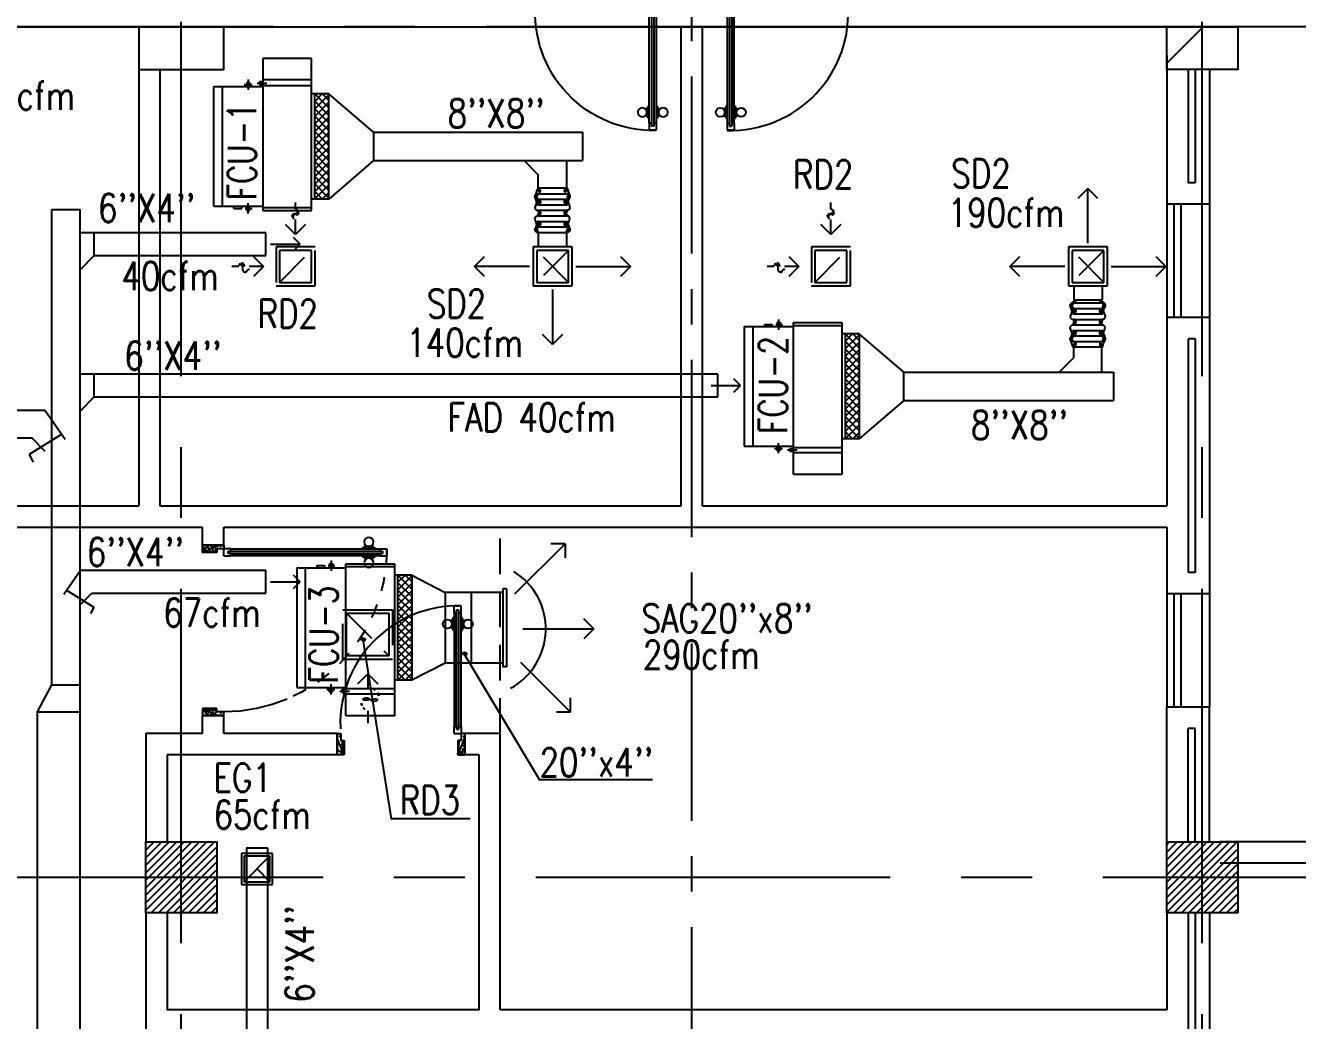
# Model space of a CAD drawing. Extents: x 417866231.7 to 417866328.5, y 43498046.7 to 43498124.2.
# Drawn here: x 417866288.98 to 417866297.95, y 43498074.18 to 43498081.2 of the extents above; entities that cross this region are included whole.
import ezdxf

# ---------------------------------------------------------------- set-up
doc = ezdxf.new("R2010")
doc.units = 0
doc.header["$MEASUREMENT"] = 0
for name, pattern in [('CENTER', [2, 1.25, -0.25, 0.25, -0.25]), ('CENTERX2', [4, 2.5, -0.5, 0.5, -0.5]), ('HIDDEN', [0.375, 0.25, -0.125])]:
    doc.linetypes.add(name, pattern=pattern)
doc.layers.get('0').update_dxf_attribs({"linetype": 'CONTINUOUS'})
for name, color, linetype in [('AXES', 11, 'CENTERX2'), ('AXES1', 11, 'CENTER'), ('COL', 7, 'CONTINUOUS'), ('DOOR', 9, 'CONTINUOUS'), ('DUCT', 6, 'CONTINUOUS'), ('EJ', 9, 'CONTINUOUS'), ('EXDUCT', 10, 'CONTINUOUS'), ('FCU', 6, 'CONTINUOUS'), ('HAT', 11, 'CONTINUOUS'), ('INSUL', 9, 'CONTINUOUS'), ('M-AC-FLEX', 7, 'CONTINUOUS'), ('M-EGU.', 2, 'CONTINUOUS'), ('M-TEXT', 2, 'CONTINUOUS'), ('PROJ-L', 9, 'CONTINUOUS'), ('PSUPPLY', 3, 'HIDDEN'), ('ROOF', 11, 'CONTINUOUS'), ('SCD', 2, 'CONTINUOUS'), ('WALL', 9, 'CONTINUOUS'), ('WIN', 9, 'CONTINUOUS')]:
    doc.layers.add(name, color=color, linetype=linetype)
doc.styles.add('ROMANS', font='ROMANS.shx', dxfattribs={"width": 0.6})

# ---------------------------------------------------------------- blocks, each defined once
blk = doc.blocks.new('DOOR90')
at = {"layer": 'DOOR', "color": 7, "linetype": 'ByBlock'}
for p, q in [((-150, 0), (0, 0)), ((-150, 0), (-150, -25)), ((0, -50), (-113.7, 0)), ((0, -50), (-40.1, 0)), ((0, -50), (0, 0)), ((-1000, -25), (-1050, -25)), ((-1050, -75), (-1050, -25)), ((-1050, -25), (-1050, -75)), ((-1000, -75), (-1050, -75)), ((-1000, -42), (-1020, -42)), ((-1020, -42), (-1020, -58)), ((-1000, -58), (-1020, -58)), ((-1000, -25), (-1000, -42)), ((-1000, -58), (-1000, -75)), ((-877.6, -17.8), (-967.6, -17.8)), ((-967.6, -25), (-967.6, -17.8)), ((-967.6, -75), (-967.6, -82.2)), ((-877.6, -82.2), (-967.6, -82.2)), ((-955, -8.8), (-890.2, -8.8)), ((-955, -17.8), (-955, -8.8)), ((-955, -17.8), (-890.2, -17.8)), ((-955, -82.2), (-890.2, -82.2)), ((-955, -82.2), (-955, -91.2)), ((-890.2, -17.8), (-890.2, -8.8)), ((-890.2, -82.2), (-890.2, -91.2)), ((-877.6, -25), (-877.6, -17.8)), ((-877.6, -75), (-877.6, -82.2)), ((-200, -25), (-150, -25)), ((-200, -42), (-200, -25)), ((-180, -42), (-200, -42)), ((-200, -58), (-180, -58)), ((-200, -75), (-200, -58)), ((-150, -75), (-200, -75)), ((-180, -58), (-180, -42)), ((-150, -25), (-100, -25)), ((-150, -75), (-150, -25)), ((-100, -25), (-100, -50)), ((0, -50), (-100, -36.6)), ((-100, -50), (0, -50)), ((-955, -91.2), (-890.2, -91.2)), ((-150, -875), (-100, -875)), ((-150, -900), (-150, -875)), ((0, -850), (-113.7, -900)), ((-100, -875), (-100, -850)), ((0, -850), (-100, -863.4)), ((-100, -850), (0, -850)), ((0, -850), (-40.1, -900)), ((0, -850), (0, -900)), ((-150, -900), (0, -900)), ((0, -900), (-150, -900))]:
    blk.add_line(p, q, dxfattribs=at)
at = {"layer": 'DOOR', "linetype": 'ByBlock'}
for p, q in [((-200, -25), (-1000, -25)), ((-200, -42), (-1000, -42)), ((-200, -58), (-1000, -58)), ((-1000, -75), (-200, -75))]:
    blk.add_line(p, q, dxfattribs=at)
at = {"layer": 'DOOR', "color": 7, "linetype": 'ByBlock'}
for centre in [(-922.6, 23.5), (-922.6, -123.5)]:
    blk.add_circle(centre, 32.4, dxfattribs=at)
for centre, radius, start, end in [((0, -50), 154.4, 161.10529, 166.28577), ((0, -50), 94.4, 148.01819, 180), ((0, -50), 134.4, 158.15985, 169.28002), ((0, -50), 114.4, 154.08384, 167.37743), ((0, -50), 74.4, 137.77643, 180), ((0, -50), 54.4, 113.20738, 180), ((0, -50), 34.4, 90, 180), ((0, -50), 14.4, 90, 180), ((0, -850), 154.4, 193.71423, 198.89471), ((0, -850), 134.4, 190.71998, 201.84015), ((0, -850), 94.4, 180, 211.98181), ((0, -850), 74.4, 180, 222.22357), ((0, -850), 54.4, 180, 246.79262), ((0, -850), 34.4, 180, 270), ((0, -850), 14.4, 180, 270)]:
    blk.add_arc(centre, radius, start, end, dxfattribs=at)
at = {"layer": 'DOOR', "linetype": 'HIDDEN', "ltscale": 0.5}
blk.add_arc((-222.2, -50), 828.2, 178.27012, 275.00304, dxfattribs=at)
blk = doc.blocks.new('*X104')
at = {"color": 0}
for p, q in [((253128.2, 139849.7), (253628.2, 140349.7)), ((253128.6, 139903.1), (253575.2, 140349.7)), ((253128.6, 139956.1), (253522.2, 140349.7)), ((253128.6, 140009.1), (253469.1, 140349.7)), ((253128.6, 140062.2), (253416.1, 140349.7)), ((253128.6, 140115.2), (253363.1, 140349.7)), ((253128.6, 140168.2), (253310, 140349.7)), ((253128.6, 140221.3), (253257, 140349.7)), ((253128.6, 140274.3), (253204, 140349.7)), ((253128.6, 140327.3), (253150.9, 140349.7)), ((253181.3, 139849.7), (253628.6, 140297)), ((253234.3, 139849.7), (253628.6, 140244)), ((253287.3, 139849.7), (253628.6, 140191)), ((253340.4, 139849.7), (253628.6, 140137.9)), ((253393.4, 139849.7), (253628.6, 140084.9)), ((253446.4, 139849.7), (253628.6, 140031.9)), ((253499.5, 139849.7), (253628.6, 139978.8)), ((253552.5, 139849.7), (253628.6, 139925.8)), ((253605.5, 139849.7), (253628.6, 139872.8))]:
    blk.add_line(p, q, dxfattribs=at)
blk = doc.blocks.new('COL50')
at = {"layer": 'COL'}
blk.add_lwpolyline([(-250, 250), (-250, -250), (250, -250), (250, 250)], close=True, dxfattribs=at)
blk = doc.blocks.new('C5')
at = {"layer": 'HAT', "linetype": 'ByBlock'}
h = blk.add_hatch(dxfattribs=at)
h.set_pattern_fill('ANSI31', color=256, scale=300, style=0)
h.set_pattern_definition([(45, (-223356.182, -51411.005), (-26.516504, 26.516504), [])])
h.paths.add_polyline_path([(300, 300), (0, 300), (0, 0), (300, 0)])
h.paths.add_polyline_path([(600, 300), (300, 300), (300, 0), (600, 0)])
at = {"layer": 'COL'}
blk.add_lwpolyline([(600, 300), (0, 300), (0, 0), (600, 0)], close=True, dxfattribs=at)
blk = doc.blocks.new('*X103')
at = {"color": 0}
for p, q in [((245928.6, 139862.5), (246415.8, 140349.7)), ((245928.6, 139915.6), (246362.7, 140349.7)), ((245928.6, 139968.6), (246309.7, 140349.7)), ((245928.6, 140021.6), (246256.7, 140349.7)), ((245928.6, 140074.7), (246203.6, 140349.7)), ((245928.6, 140127.7), (246150.6, 140349.7)), ((245928.6, 140180.7), (246097.6, 140349.7)), ((245928.6, 140233.8), (246044.5, 140349.7)), ((245928.6, 140286.8), (245991.5, 140349.7)), ((245928.6, 140339.8), (245938.5, 140349.7)), ((245968.8, 139849.7), (246428.6, 140309.5)), ((246021.8, 139849.7), (246428.6, 140256.5)), ((246074.9, 139849.7), (246428.6, 140203.4)), ((246127.9, 139849.7), (246428.6, 140150.4)), ((246180.9, 139849.7), (246428.6, 140097.4)), ((246233.9, 139849.7), (246428.6, 140044.3)), ((246287, 139849.7), (246428.6, 139991.3)), ((246340, 139849.7), (246428.6, 139938.3)), ((246393, 139849.7), (246428.6, 139885.2))]:
    blk.add_line(p, q, dxfattribs=at)
blk = doc.blocks.new('DOOR100')
at = {"layer": 'DOOR', "color": 7, "linetype": 'ByBlock'}
for p, q in [((-75, 1250), (-75, 1300)), ((-75, 1300), (-25, 1300)), ((-25, 1300), (-75, 1300)), ((-58, 1250), (-58, 1270)), ((-42, 1270), (-58, 1270)), ((-42, 1250), (-42, 1270)), ((-25, 1250), (-25, 1300)), ((-91.2, 1205), (-91.2, 1140.2)), ((-82.2, 1205), (-91.2, 1205)), ((-82.2, 1127.6), (-82.2, 1217.6)), ((-75, 1217.6), (-82.2, 1217.6)), ((-82.2, 1205), (-82.2, 1140.2)), ((-58, 1250), (-75, 1250)), ((-25, 1250), (-42, 1250)), ((-25, 1217.6), (-17.8, 1217.6)), ((-17.8, 1127.6), (-17.8, 1217.6)), ((-17.8, 1205), (-17.8, 1140.2)), ((-17.8, 1205), (-8.8, 1205)), ((-8.8, 1205), (-8.8, 1140.2)), ((-82.2, 1140.2), (-91.2, 1140.2)), ((-75, 1127.6), (-82.2, 1127.6)), ((-25, 1127.6), (-17.8, 1127.6)), ((-17.8, 1140.2), (-8.8, 1140.2)), ((-75, 200), (-58, 200)), ((-75, 150), (-75, 200)), ((-58, 200), (-58, 180)), ((-58, 180), (-42, 180)), ((-42, 200), (-25, 200)), ((-42, 180), (-42, 200)), ((-25, 200), (-25, 150)), ((-1200, 0), (-1200, 150)), ((-1200, 150), (-1175, 150)), ((-1200, 150), (-1200, 0)), ((-1150, 0), (-1200, 113.7)), ((-1175, 150), (-1175, 100)), ((-1175, 100), (-1150, 100)), ((-1150, 0), (-1163.4, 100)), ((-1150, 100), (-1150, 0)), ((-75, 150), (-25, 150)), ((-50, 0), (0, 113.7)), ((-50, 100), (-50, 0)), ((-50, 0), (-36.6, 100)), ((-25, 100), (-50, 100)), ((0, 150), (-25, 150)), ((-25, 150), (-25, 100)), ((0, 0), (0, 150)), ((0, 150), (0, 0)), ((-1150, 0), (-1200, 40.1)), ((-1150, 0), (-1200, 0)), ((-50, 0), (0, 40.1)), ((-50, 0), (0, 0))]:
    blk.add_line(p, q, dxfattribs=at)
at = {"layer": 'DOOR', "linetype": 'ByBlock'}
for p, q in [((-75, 1250), (-75, 200)), ((-58, 200), (-58, 1250)), ((-42, 200), (-42, 1250)), ((-25, 200), (-25, 1250))]:
    blk.add_line(p, q, dxfattribs=at)
at = {"layer": 'DOOR', "color": 7, "linetype": 'ByBlock'}
for centre in [(-123.5, 1172.6), (23.5, 1172.6)]:
    blk.add_circle(centre, 32.4, dxfattribs=at)
at = {"layer": 'DOOR', "linetype": 'HIDDEN', "ltscale": 0.5}
blk.add_arc((-25, 150), 1150, 90, 180, dxfattribs=at)
at = {"layer": 'DOOR', "color": 7, "linetype": 'ByBlock'}
for centre, radius, start, end in [((-1150, 0), 154.4, 103.71423, 108.89471), ((-1150, 0), 134.4, 100.71998, 111.84015), ((-1150, 0), 94.4, 90, 121.98181), ((-50, 0), 94.4, 58.01819, 90), ((-50, 0), 134.4, 68.15985, 79.28002), ((-50, 0), 114.4, 64.08384, 77.37743), ((-50, 0), 154.4, 71.10529, 76.28577), ((-1150, 0), 74.4, 90, 132.22357), ((-1150, 0), 54.4, 90, 156.79262), ((-1150, 0), 34.4, 90, 180), ((-1150, 0), 14.4, 90, 180), ((-50, 0), 74.4, 47.77643, 90), ((-50, 0), 54.4, 23.20738, 90), ((-50, 0), 34.4, 0, 90), ((-50, 0), 14.4, 0, 90)]:
    blk.add_arc(centre, radius, start, end, dxfattribs=at)
blk = doc.blocks.new('*X29')
at = {"color": 0}
for p, q in [((16890.5, -2466.6), (16943.5, -2413.6)), ((16890.5, -2519.6), (16990.5, -2419.6)), ((16990.5, -2512.5), (16891.6, -2413.6)), ((16990.5, -2459.4), (16944.6, -2413.6)), ((16990.5, -2565.5), (16890.5, -2465.5)), ((16890.5, -2572.6), (16990.5, -2472.6)), ((16990.5, -2618.5), (16890.5, -2518.5)), ((16890.5, -2625.7), (16990.5, -2525.7)), ((16990.5, -2671.6), (16890.5, -2571.6)), ((16890.5, -2678.7), (16990.5, -2578.7)), ((16990.5, -2724.6), (16890.5, -2624.6)), ((16890.5, -2731.7), (16990.5, -2631.7)), ((16990.5, -2777.6), (16890.5, -2677.6)), ((16890.5, -2784.8), (16990.5, -2684.8)), ((16990.5, -2830.7), (16890.5, -2730.7)), ((16890.5, -2837.8), (16990.5, -2737.8)), ((16990.5, -2883.7), (16890.5, -2783.7)), ((16890.5, -2890.8), (16990.5, -2790.8)), ((16990.5, -2936.7), (16890.5, -2836.7)), ((16890.5, -2943.9), (16990.5, -2843.9)), ((16990.5, -2989.8), (16890.5, -2889.8)), ((16890.5, -2996.9), (16990.5, -2896.9)), ((16990.5, -3042.8), (16890.5, -2942.8)), ((16890.5, -3049.9), (16990.5, -2949.9)), ((16990.5, -3095.8), (16890.5, -2995.8)), ((16890.5, -3103), (16990.5, -3003)), ((16990.5, -3148.9), (16890.5, -3048.9)), ((16943.5, -3154.9), (16890.5, -3101.9)), ((16891.5, -3154.9), (16990.5, -3056)), ((16944.6, -3154.9), (16990.5, -3109))]:
    blk.add_line(p, q, dxfattribs=at)
blk = doc.blocks.new('WHE06')
at = {"color": 3}
for p, q in [((689, 621.5), (346.1, 621.5)), ((346.1, 621.5), (346.1, 469.1)), ((689, 469.1), (689, 621.5)), ((232.1, 452.2), (232.1, 422.2)), ((232.1, 452.2), (252.1, 452.2)), ((242.1, 472.2), (242.1, 399.5)), ((252.1, 452.2), (252.1, 422.2)), ((321.1, 457.6), (321.1, 437.6)), ((321.1, 457.6), (346.1, 457.6)), ((60.3, -422.2), (60.3, 422.2)), ((212.3, 437.2), (269.1, 437.2)), ((305, 447.6), (373.3, 447.6)), ((321.1, 437.6), (346.1, 437.6)), ((346.1, 430.4), (689, 430.4)), ((811.2, 370.7), (689, 370.7)), ((711.2, -370.7), (711.2, 370.7)), ((811.2, -370.7), (811.2, 370.7)), ((141.6, -437.2), (141.6, -422.2)), ((141.6, -437.2), (196.6, -437.2)), ((196.6, -437.2), (196.6, -422.2)), ((221.4, -437.2), (269.1, -437.2)), ((232.1, -452.2), (232.1, -422.2)), ((242.1, -472.2), (242.1, -399.5)), ((252.1, -452.2), (252.1, -422.2)), ((346.1, -430.4), (689, -430.4)), ((811.2, -370.7), (689, -370.7)), ((232.1, -452.2), (252.1, -452.2))]:
    blk.add_line(p, q, dxfattribs=at)
at = {"color": 6}
for p, q in [((346.1, 469.1), (346.1, -450.8)), ((689, 469.1), (346.1, 469.1)), ((689, -450.8), (689, 469.1)), ((0, -422.2), (0, 422.2)), ((0, 422.2), (346.1, 422.2)), ((0, -422.2), (346.1, -422.2)), ((346.1, -450.8), (689, -450.8))]:
    blk.add_line(p, q, dxfattribs=at)
at = {"color": 11}
blk.add_blockref('*X29', (-16179.3, 2784.3), dxfattribs=at)
blk = doc.blocks.new('*X41')
at = {"color": 0}
for p, q in [((16890.5, -2466.6), (16943.5, -2413.6)), ((16890.5, -2519.6), (16990.5, -2419.6)), ((16990.5, -2512.5), (16891.6, -2413.6)), ((16990.5, -2459.4), (16944.6, -2413.6)), ((16990.5, -2565.5), (16890.5, -2465.5)), ((16890.5, -2572.6), (16990.5, -2472.6)), ((16990.5, -2618.5), (16890.5, -2518.5)), ((16890.5, -2625.7), (16990.5, -2525.7)), ((16990.5, -2671.6), (16890.5, -2571.6)), ((16890.5, -2678.7), (16990.5, -2578.7)), ((16990.5, -2724.6), (16890.5, -2624.6)), ((16890.5, -2731.7), (16990.5, -2631.7)), ((16990.5, -2777.6), (16890.5, -2677.6)), ((16890.5, -2784.8), (16990.5, -2684.8)), ((16990.5, -2830.7), (16890.5, -2730.7)), ((16890.5, -2837.8), (16990.5, -2737.8)), ((16990.5, -2883.7), (16890.5, -2783.7)), ((16890.5, -2890.8), (16990.5, -2790.8)), ((16990.5, -2936.7), (16890.5, -2836.7)), ((16890.5, -2943.9), (16990.5, -2843.9)), ((16990.5, -2989.8), (16890.5, -2889.8)), ((16890.5, -2996.9), (16990.5, -2896.9)), ((16990.5, -3042.8), (16890.5, -2942.8)), ((16890.5, -3049.9), (16990.5, -2949.9)), ((16990.5, -3095.8), (16890.5, -2995.8)), ((16890.5, -3103), (16990.5, -3003)), ((16990.5, -3148.9), (16890.5, -3048.9)), ((16943.5, -3154.9), (16890.5, -3101.9)), ((16891.5, -3154.9), (16990.5, -3056)), ((16944.6, -3154.9), (16990.5, -3109))]:
    blk.add_line(p, q, dxfattribs=at)

msp = doc.modelspace()

# ---------------------------------------------------------------- hatches: boundary and pattern name
at = {"layer": 'HAT'}
h = msp.add_hatch(dxfattribs=at)
h.set_pattern_fill('ANSI31', color=256, scale=0.3, style=0)
h.set_pattern_definition([(45, (417865964.342423, 43498029.79778), (-0.0265165043, 0.0265165043), [])])
h.paths.add_polyline_path([(417866297.2786, 43498081.1888), (417866297.0286, 43498081.1888), (417866297.0286, 43498080.8888), (417866297.2786, 43498080.8888)])
h.paths.add_polyline_path([(417866297.5286, 43498081.1888), (417866297.2786, 43498081.1888), (417866297.2786, 43498080.8888), (417866297.5286, 43498080.8888)])
h = msp.add_hatch(dxfattribs=at)
h.set_pattern_fill('ANSI31', color=256, scale=300, style=0)
h.set_pattern_definition([(45, (0, 0), (-26.5165042945, 26.5165042945), [])])
h.paths.add_polyline_path([(417866294.3869, 43498077.5032), (417866294.6369, 43498077.5032), (417866294.6369, 43498077.7532, 0.414214)])
h.paths.add_polyline_path([(417866294.6369, 43498077.7532), (417866294.6369, 43498077.5032), (417866294.8869, 43498077.5032, 0.414214)])
h.paths.add_polyline_path([(417866294.8869, 43498077.5032), (417866294.6369, 43498077.5032), (417866294.6369, 43498077.2532, 0.414214)])
h.paths.add_polyline_path([(417866294.6369, 43498077.5032), (417866294.3869, 43498077.5032, 0.414214), (417866294.6369, 43498077.2532)])

# ---------------------------------------------------------------- linework, layer by layer
at = {"layer": 'AXES'}
for p, q in [((417866290.0786, 43498046.7245), (417866290.0786, 43498123.5372)), ((417866297.2786, 43498046.7245), (417866297.2786, 43498123.5372)), ((417866306.7286, 43498081.1888), (417866239.0386, 43498081.1888)), ((417866307.0786, 43498075.1888), (417866239.0386, 43498075.1888))]:
    msp.add_line(p, q, dxfattribs=at)
at = {"layer": 'AXES1'}
msp.add_line((417866293.6786, 43498053.5888), (417866293.6786, 43498112.4088), dxfattribs=at)
at = {"layer": 'COL'}
msp.add_lwpolyline([(417866297.0286, 43498081.1888), (417866297.5286, 43498081.1888), (417866297.5286, 43498080.8888), (417866297.0286, 43498080.8888)], close=True, dxfattribs=at)
at = {"layer": 'DUCT', "linetype": 'ByBlock'}
for p, q in [((417866291.4348, 43498080.445), (417866291.1203, 43498080.7156)), ((417866291.4348, 43498080.445), (417866291.4348, 43498080.245)), ((417866291.4348, 43498080.445), (417866292.9072, 43498080.445)), ((417866292.9072, 43498080.445), (417866292.9072, 43498080.245)), ((417866291.4348, 43498080.245), (417866291.1203, 43498079.9743)), ((417866291.4348, 43498080.245), (417866292.9072, 43498080.245)), ((417866289.1655, 43498079.8997), (417866289.3655, 43498079.8997)), ((417866289.1655, 43498076.5478), (417866289.1655, 43498079.8997)), ((417866289.3655, 43498073.0341), (417866289.3655, 43498079.8997)), ((417866289.4655, 43498079.5751), (417866289.4655, 43498079.7351)), ((417866295.1748, 43498078.7526), (417866294.8603, 43498079.0233)), ((417866289.4655, 43498078.5782), (417866289.4655, 43498078.7382)), ((417866295.1748, 43498078.7526), (417866296.6528, 43498078.7526)), ((417866295.1748, 43498078.5526), (417866295.1748, 43498078.7526)), ((417866296.6528, 43498078.7526), (417866296.6528, 43498078.5526)), ((417866295.1748, 43498078.5526), (417866294.8603, 43498078.2819)), ((417866295.1748, 43498078.5526), (417866296.6528, 43498078.5526)), ((417866289.0655, 43498076.3558), (417866289.1655, 43498076.5478)), ((417866289.1655, 43498076.5478), (417866289.3655, 43498076.5478)), ((417866289.0655, 43498073.0341), (417866289.0655, 43498076.3558)), ((417866289.0655, 43498076.3558), (417866289.3655, 43498076.3558))]:
    msp.add_line(p, q, dxfattribs=at)
at = {"layer": 'DUCT'}
for p, q in [((417866292.496, 43498080.245), (417866292.596, 43498080.145)), ((417866292.796, 43498080.245), (417866292.796, 43498080.0507)), ((417866292.596, 43498080.0507), (417866292.596, 43498080.145)), ((417866292.796, 43498080.0507), (417866292.596, 43498080.0507)), ((417866290.6745, 43498079.7351), (417866289.3675, 43498079.7351)), ((417866290.6745, 43498079.5751), (417866290.6745, 43498079.7351)), ((417866289.3655, 43498079.4751), (417866289.4655, 43498079.5751)), ((417866289.4655, 43498079.5751), (417866290.6745, 43498079.5751)), ((417866296.571, 43498078.93), (417866296.371, 43498078.93)), ((417866296.371, 43498078.93), (417866296.371, 43498078.855)), ((417866296.571, 43498078.755), (417866296.571, 43498078.93)), ((417866296.271, 43498078.755), (417866296.371, 43498078.855)), ((417866293.8633, 43498078.7382), (417866289.3675, 43498078.7382)), ((417866293.8633, 43498078.5782), (417866293.8633, 43498078.7382)), ((417866289.3655, 43498078.4782), (417866289.4655, 43498078.5782)), ((417866289.4655, 43498078.5782), (417866293.8633, 43498078.5782)), ((417866289.1201, 43498078.4819), (417866284.2732, 43498078.4819)), ((417866289.1201, 43498078.4819), (417866289.2612, 43498078.2804)), ((417866284.2732, 43498078.2899), (417866289.0241, 43498078.2899)), ((417866289.2365, 43498078.3157), (417866289.0067, 43498078.1715)), ((417866289.1201, 43498078.1939), (417866289.0241, 43498078.2899)), ((417866289.0067, 43498078.1715), (417866289.0343, 43498078.1173)), ((417866289.0067, 43498078.1715), (417866289.0067, 43498078.1715)), ((417866289.3675, 43498077.3531), (417866289.25, 43498077.1852)), ((417866290.6745, 43498077.3531), (417866289.3675, 43498077.3531)), ((417866290.6745, 43498077.1931), (417866290.6745, 43498077.3531)), ((417866289.2706, 43498077.2146), (417866289.462, 43498077.0945)), ((417866289.3675, 43498077.1131), (417866289.4475, 43498077.1931)), ((417866289.4475, 43498077.1931), (417866290.6745, 43498077.1931)), ((417866289.462, 43498077.0945), (417866289.439, 43498077.0493)), ((417866289.462, 43498077.0945), (417866289.462, 43498077.0945))]:
    msp.add_line(p, q, dxfattribs=at)
at = {"layer": 'DUCT', "linetype": 'Continuous'}
for p, q in [((417866291.7042, 43498077.3218), (417866291.9399, 43498077.1991)), ((417866292.1224, 43498077.1991), (417866291.9399, 43498077.1991)), ((417866291.9399, 43498077.1991), (417866291.9399, 43498076.6991)), ((417866292.1224, 43498077.1991), (417866292.1224, 43498076.6991)), ((417866292.3474, 43498077.1991), (417866292.1224, 43498077.1991)), ((417866291.9399, 43498076.6991), (417866291.7042, 43498076.5804)), ((417866292.1224, 43498076.6991), (417866291.9399, 43498076.6991)), ((417866292.3474, 43498076.6991), (417866292.1224, 43498076.6991))]:
    msp.add_line(p, q, dxfattribs=at)
at = {"layer": 'EJ'}
msp.add_line((417866297.0286, 43498081.1888), (417866293.7536, 43498081.1888), dxfattribs=at)
at = {"layer": 'EXDUCT', "linetype": 'ByBlock'}
for p, q in [((417866290.538, 43498075.3967), (417866290.538, 43498072.4774)), ((417866290.538, 43498075.3967), (417866290.688, 43498075.3967)), ((417866290.688, 43498075.3967), (417866290.688, 43498072.4774))]:
    msp.add_line(p, q, dxfattribs=at)
at = {"layer": 'FCU', "color": 6}
for p, q in [((417866290.893, 43498077.3733), (417866290.893, 43498076.5288)), ((417866290.893, 43498077.3733), (417866291.239, 43498077.3733)), ((417866291.239, 43498076.482), (417866291.239, 43498077.4019)), ((417866291.239, 43498077.4019), (417866291.5819, 43498077.4019)), ((417866291.5819, 43498077.4019), (417866291.5819, 43498076.482)), ((417866290.893, 43498076.5288), (417866291.239, 43498076.5288)), ((417866291.5819, 43498076.482), (417866291.239, 43498076.482))]:
    msp.add_line(p, q, dxfattribs=at)
at = {"layer": 'FCU', "color": 3}
for p, q in [((417866290.9533, 43498077.3733), (417866290.9533, 43498076.5288)), ((417866291.0346, 43498077.3883), (417866291.0346, 43498077.3733)), ((417866291.0346, 43498077.3883), (417866291.0895, 43498077.3883)), ((417866291.0895, 43498077.3883), (417866291.0895, 43498077.3733)), ((417866291.1144, 43498077.3883), (417866291.162, 43498077.3883)), ((417866291.1251, 43498077.4033), (417866291.1451, 43498077.4033)), ((417866291.1251, 43498077.4033), (417866291.1251, 43498077.3733)), ((417866291.1351, 43498077.4233), (417866291.1351, 43498077.3506)), ((417866291.1451, 43498077.4033), (417866291.1451, 43498077.3733)), ((417866291.239, 43498077.3815), (417866291.5819, 43498077.3815)), ((417866291.7042, 43498077.3218), (417866291.5819, 43498077.3218)), ((417866291.6042, 43498077.3218), (417866291.6042, 43498076.5804)), ((417866291.7042, 43498077.3218), (417866291.7042, 43498076.5804)), ((417866291.7042, 43498076.5804), (417866291.5819, 43498076.5804)), ((417866291.1053, 43498076.5138), (417866291.162, 43498076.5138)), ((417866291.1251, 43498076.4988), (417866291.1251, 43498076.5288)), ((417866291.1251, 43498076.4988), (417866291.1451, 43498076.4988)), ((417866291.1351, 43498076.4789), (417866291.1351, 43498076.5516)), ((417866291.1451, 43498076.4988), (417866291.1451, 43498076.5288)), ((417866291.198, 43498076.5034), (417866291.2663, 43498076.5034)), ((417866291.214, 43498076.4934), (417866291.214, 43498076.5134)), ((417866291.214, 43498076.5134), (417866291.239, 43498076.5134)), ((417866291.214, 43498076.4934), (417866291.239, 43498076.4934)), ((417866291.239, 43498076.5207), (417866291.5819, 43498076.5207)), ((417866291.239, 43498076.3296), (417866291.239, 43498076.482)), ((417866291.5819, 43498076.482), (417866291.5819, 43498076.3296)), ((417866291.5819, 43498076.3296), (417866291.239, 43498076.3296))]:
    msp.add_line(p, q, dxfattribs=at)
at = {"layer": 'INSUL'}
for p, q in [((417866297.1786, 43498080.8888), (417866297.1786, 43498080.0888)), ((417866297.2286, 43498080.8888), (417866297.2286, 43498080.0888)), ((417866297.2286, 43498080.0888), (417866297.1786, 43498080.0888)), ((417866297.2286, 43498078.9888), (417866297.1786, 43498078.9888)), ((417866297.1786, 43498078.9888), (417866297.1786, 43498077.3388)), ((417866297.2286, 43498078.9888), (417866297.2286, 43498077.3388)), ((417866297.2286, 43498077.3388), (417866297.1786, 43498077.3388)), ((417866297.2286, 43498076.2388), (417866297.1786, 43498076.2388)), ((417866297.1786, 43498075.4388), (417866297.1786, 43498076.2388)), ((417866297.2286, 43498075.4388), (417866297.2286, 43498076.2388)), ((417866297.1786, 43498074.9388), (417866297.1786, 43498072.1388)), ((417866297.2286, 43498074.9388), (417866297.2286, 43498072.1388))]:
    msp.add_line(p, q, dxfattribs=at)
at = {"layer": 'M-AC-FLEX', "color": 11}
for p, q in [((417866292.5922, 43498080.0117), (417866292.7997, 43498080.0117)), ((417866292.5922, 43498079.9727), (417866292.7997, 43498079.9727)), ((417866292.5922, 43498079.9337), (417866292.7997, 43498079.9337)), ((417866292.5922, 43498079.8947), (417866292.7997, 43498079.8947)), ((417866292.5922, 43498079.8947), (417866292.7997, 43498079.8947)), ((417866292.5922, 43498079.8557), (417866292.7997, 43498079.8557)), ((417866292.5922, 43498079.8557), (417866292.7997, 43498079.8557)), ((417866292.5922, 43498079.8167), (417866292.7997, 43498079.8167)), ((417866292.5922, 43498079.7777), (417866292.7997, 43498079.7777)), ((417866292.5922, 43498079.7387), (417866292.7997, 43498079.7387)), ((417866296.3672, 43498079.242), (417866296.5747, 43498079.242)), ((417866296.3672, 43498079.2419), (417866296.5747, 43498079.2419)), ((417866296.3672, 43498079.203), (417866296.5747, 43498079.203)), ((417866296.3672, 43498079.164), (417866296.5747, 43498079.164)), ((417866296.3672, 43498079.125), (417866296.5747, 43498079.125)), ((417866296.3672, 43498079.125), (417866296.5747, 43498079.125)), ((417866296.3672, 43498079.086), (417866296.5747, 43498079.086)), ((417866296.3672, 43498079.086), (417866296.5747, 43498079.086)), ((417866296.3672, 43498079.047), (417866296.5747, 43498079.047)), ((417866296.3672, 43498079.008), (417866296.5747, 43498079.008)), ((417866296.3672, 43498078.969), (417866296.5747, 43498078.969))]:
    msp.add_line(p, q, dxfattribs=at)
at = {"layer": 'M-AC-FLEX'}
for points in [[(417866292.5922, 43498080.0507, -1), (417866292.5922, 43498080.0117, 1), (417866292.5922, 43498079.9727)], [(417866292.5922, 43498079.9337, 1), (417866292.5922, 43498079.9727, -1), (417866292.5922, 43498080.0117)], [(417866292.5922, 43498080.0117, 1), (417866292.5922, 43498079.9727)], [(417866292.5922, 43498079.9727, -1), (417866292.5922, 43498080.0117)], [(417866292.5922, 43498079.9727, -1), (417866292.5922, 43498079.9337, 1), (417866292.5922, 43498079.8947, -1), (417866292.5922, 43498079.8557, 0.008922), (417866292.5915, 43498079.8557, 0.008922)], [(417866292.7997, 43498080.0507, 1), (417866292.7997, 43498080.0117, -1), (417866292.7997, 43498079.9727)], [(417866292.7997, 43498079.9337, -1), (417866292.7997, 43498079.9727, 1), (417866292.7997, 43498080.0117)], [(417866292.7997, 43498079.9727, 1), (417866292.7997, 43498079.9337, -1), (417866292.7997, 43498079.8947, 1), (417866292.7997, 43498079.8557, -0.008922), (417866292.8004, 43498079.8557, -0.008922)], [(417866292.7998, 43498080.0117, -1.000001), (417866292.7997, 43498079.9727)], [(417866292.7998, 43498079.9727, 1.000001), (417866292.7997, 43498080.0117)], [(417866292.5922, 43498079.7777, 1), (417866292.5922, 43498079.8167, -1), (417866292.5922, 43498079.8557, 1), (417866292.5922, 43498079.8947, -0.008922), (417866292.5915, 43498079.8947, -0.008922)], [(417866292.7997, 43498079.7777, -1), (417866292.7997, 43498079.8167, 1), (417866292.7997, 43498079.8557, -1), (417866292.7997, 43498079.8947, 0.008922), (417866292.8004, 43498079.8947, 0.008922)], [(417866292.5922, 43498079.8167, -1), (417866292.5922, 43498079.7777, 1), (417866292.5922, 43498079.7387)], [(417866292.7997, 43498079.8167, 1), (417866292.7997, 43498079.7777, -1), (417866292.7997, 43498079.7387)], [(417866292.5922, 43498079.7387, -1), (417866292.5922, 43498079.7777)], [(417866292.6015, 43498079.7363, 0.125191), (417866292.5922, 43498079.7387, -1), (417866292.5922, 43498079.7777)], [(417866292.5922, 43498079.7777, 1), (417866292.5922, 43498079.7387)], [(417866292.7904, 43498079.7363, -0.125191), (417866292.7997, 43498079.7387, 1), (417866292.7997, 43498079.7777)], [(417866292.7998, 43498079.7387, 1.000001), (417866292.7997, 43498079.7777)], [(417866292.7998, 43498079.7777, -1.000001), (417866292.7997, 43498079.7387)], [(417866296.3867, 43498079.2613, -0.411922), (417866296.3672, 43498079.2419, 1), (417866296.3672, 43498079.2029)], [(417866296.3672, 43498079.2419, 0.411922), (417866296.3867, 43498079.2613, 0.411922)], [(417866296.5747, 43498079.2419, -0.411922), (417866296.5552, 43498079.2613, -0.411922)], [(417866296.5552, 43498079.2613, 0.411922), (417866296.5747, 43498079.2419, -1), (417866296.5747, 43498079.2029)], [(417866296.3672, 43498079.164, 1), (417866296.3672, 43498079.203, -1), (417866296.3672, 43498079.242)], [(417866296.3672, 43498079.242, 1), (417866296.3672, 43498079.203)], [(417866296.3672, 43498079.242, 1), (417866296.3672, 43498079.203)], [(417866296.3672, 43498079.203, -1), (417866296.3672, 43498079.242)], [(417866296.3672, 43498079.2029, -1), (417866296.3672, 43498079.2419)], [(417866296.3672, 43498079.2029, -1), (417866296.3672, 43498079.2419)], [(417866296.3672, 43498079.2419, 1), (417866296.3672, 43498079.2029)], [(417866296.3672, 43498079.203, -1), (417866296.3672, 43498079.164, 1), (417866296.3672, 43498079.125, -1), (417866296.3672, 43498079.086, 0.008922), (417866296.3665, 43498079.086, 0.008922)], [(417866296.5747, 43498079.164, -1), (417866296.5747, 43498079.203, 1), (417866296.5747, 43498079.242)], [(417866296.5747, 43498079.203, 1), (417866296.5747, 43498079.164, -1), (417866296.5747, 43498079.125, 1), (417866296.5747, 43498079.086, -0.008922), (417866296.5754, 43498079.086, -0.008922)], [(417866296.5748, 43498079.242, -1.000001), (417866296.5747, 43498079.203)], [(417866296.5747, 43498079.242, -1), (417866296.5747, 43498079.203)], [(417866296.5748, 43498079.203, 1.000001), (417866296.5747, 43498079.242)], [(417866296.5748, 43498079.2029, 1.000001), (417866296.5747, 43498079.2419)], [(417866296.5747, 43498079.2029, 1), (417866296.5747, 43498079.2419)], [(417866296.5748, 43498079.2419, -1.000001), (417866296.5747, 43498079.2029)], [(417866296.3672, 43498079.008, 1), (417866296.3672, 43498079.047, -1), (417866296.3672, 43498079.086, 1), (417866296.3672, 43498079.125, -0.008922), (417866296.3665, 43498079.125, -0.008922)], [(417866296.5747, 43498079.008, -1), (417866296.5747, 43498079.047, 1), (417866296.5747, 43498079.086, -1), (417866296.5747, 43498079.125, 0.008922), (417866296.5754, 43498079.125, 0.008922)], [(417866296.3672, 43498079.047, -1), (417866296.3672, 43498079.008, 1), (417866296.3672, 43498078.969)], [(417866296.3672, 43498078.969, -1), (417866296.3672, 43498079.008)], [(417866296.3672, 43498078.93, 1), (417866296.3672, 43498078.969, -1), (417866296.3672, 43498079.008)], [(417866296.3672, 43498079.008, 1), (417866296.3672, 43498078.969)], [(417866296.5747, 43498079.047, 1), (417866296.5747, 43498079.008, -1), (417866296.5747, 43498078.969)], [(417866296.5747, 43498078.93, -1), (417866296.5747, 43498078.969, 1), (417866296.5747, 43498079.008)], [(417866296.5748, 43498078.969, 1.000001), (417866296.5747, 43498079.008)], [(417866296.5748, 43498079.008, -1.000001), (417866296.5747, 43498078.969)]]:
    msp.add_lwpolyline(points, format="xyb", dxfattribs=at)
at = {"layer": 'M-EGU.'}
for p, q in [((417866296.4726, 43498080.0488), (417866296.4019, 43498079.9781)), ((417866296.5433, 43498079.9781), (417866296.4726, 43498080.0488)), ((417866296.4726, 43498079.6626), (417866296.4726, 43498080.0488)), ((417866290.8846, 43498079.9058), (417866290.8846, 43498079.9488)), ((417866294.6596, 43498079.9058), (417866294.6596, 43498079.9488)), ((417866290.8846, 43498079.7238), (417866290.8139, 43498079.7945)), ((417866290.8846, 43498079.7238), (417866290.8139, 43498079.7945)), ((417866290.8846, 43498079.7238), (417866290.8846, 43498079.8306)), ((417866290.9553, 43498079.7945), (417866290.8846, 43498079.7238)), ((417866294.6596, 43498079.7238), (417866294.5889, 43498079.7945)), ((417866294.6596, 43498079.7238), (417866294.6596, 43498079.8306)), ((417866294.7303, 43498079.7945), (417866294.6596, 43498079.7238)), ((417866290.9166, 43498079.655), (417866290.8695, 43498079.7021)), ((417866292.7976, 43498079.7363), (417866292.5976, 43498079.7363)), ((417866292.5976, 43498079.6363), (417866292.5976, 43498079.7363)), ((417866292.7976, 43498079.6363), (417866292.7976, 43498079.7363)), ((417866290.7092, 43498079.655), (417866290.9166, 43498079.655)), ((417866290.7721, 43498079.6113), (417866290.7721, 43498079.3863)), ((417866290.9971, 43498079.6113), (417866290.7721, 43498079.6113)), ((417866290.8695, 43498079.6079), (417866290.9166, 43498079.655)), ((417866290.9971, 43498079.3863), (417866290.9971, 43498079.6113)), ((417866292.8351, 43498079.6363), (417866292.5601, 43498079.6363)), ((417866292.5601, 43498079.6363), (417866292.5601, 43498079.3613)), ((417866292.8351, 43498079.3613), (417866292.8351, 43498079.6363)), ((417866294.7721, 43498079.6113), (417866294.5471, 43498079.6113)), ((417866294.5471, 43498079.6113), (417866294.5471, 43498079.3863)), ((417866294.7721, 43498079.3863), (417866294.7721, 43498079.6113)), ((417866296.6101, 43498079.6363), (417866296.3351, 43498079.6363)), ((417866296.3351, 43498079.6363), (417866296.3351, 43498079.3613)), ((417866296.6101, 43498079.3613), (417866296.6101, 43498079.6363)), ((417866290.5889, 43498079.5695), (417866290.6596, 43498079.4988)), ((417866290.5889, 43498079.5695), (417866290.6596, 43498079.4988)), ((417866292.1476, 43498079.4988), (417866292.2183, 43498079.5695)), ((417866293.1769, 43498079.5695), (417866293.2476, 43498079.4988)), ((417866294.3639, 43498079.5695), (417866294.4346, 43498079.4988)), ((417866295.9226, 43498079.4988), (417866295.9933, 43498079.5695)), ((417866296.9519, 43498079.5695), (417866297.0226, 43498079.4988)), ((417866290.4789, 43498079.4988), (417866290.4346, 43498079.4988)), ((417866290.4789, 43498079.4988), (417866290.4346, 43498079.4988)), ((417866290.6596, 43498079.4988), (417866290.5586, 43498079.4988)), ((417866290.6596, 43498079.4988), (417866290.5586, 43498079.4988)), ((417866290.6596, 43498079.4988), (417866290.5889, 43498079.4281)), ((417866292.2183, 43498079.4281), (417866292.1476, 43498079.4988)), ((417866292.5338, 43498079.4988), (417866292.1476, 43498079.4988)), ((417866292.8614, 43498079.4988), (417866293.2476, 43498079.4988)), ((417866293.2476, 43498079.4988), (417866293.1769, 43498079.4281)), ((417866294.2539, 43498079.4988), (417866294.2096, 43498079.4988)), ((417866294.4346, 43498079.4988), (417866294.3336, 43498079.4988)), ((417866294.4346, 43498079.4988), (417866294.3639, 43498079.4281)), ((417866295.9933, 43498079.4281), (417866295.9226, 43498079.4988)), ((417866296.3088, 43498079.4988), (417866295.9226, 43498079.4988)), ((417866296.6364, 43498079.4988), (417866297.0226, 43498079.4988)), ((417866297.0226, 43498079.4988), (417866296.9519, 43498079.4281)), ((417866290.7721, 43498079.3863), (417866290.9971, 43498079.3863)), ((417866292.5601, 43498079.3613), (417866292.8351, 43498079.3613)), ((417866294.5471, 43498079.3863), (417866294.7721, 43498079.3863)), ((417866296.3351, 43498079.3613), (417866296.6101, 43498079.3613)), ((417866296.3726, 43498079.3613), (417866296.3726, 43498079.2613)), ((417866296.5726, 43498079.3613), (417866296.5726, 43498079.2613)), ((417866292.6976, 43498079.335), (417866292.6976, 43498078.9488)), ((417866296.5726, 43498079.2613), (417866296.3726, 43498079.2613)), ((417866292.6976, 43498078.9488), (417866292.6269, 43498079.0195)), ((417866292.7683, 43498079.0195), (417866292.6976, 43498078.9488)), ((417866293.8155, 43498078.6582), (417866294.023, 43498078.6582)), ((417866294.023, 43498078.6582), (417866293.9759, 43498078.7053)), ((417866293.9759, 43498078.611), (417866294.023, 43498078.6582)), ((417866290.9166, 43498077.2731), (417866290.8695, 43498077.3202)), ((417866290.7092, 43498077.2731), (417866290.9166, 43498077.2731)), ((417866290.8695, 43498077.2259), (417866290.9166, 43498077.2731)), ((417866291.2433, 43498077.052), (417866291.5433, 43498077.052)), ((417866291.2433, 43498076.752), (417866291.2433, 43498077.052)), ((417866291.5433, 43498077.052), (417866291.5433, 43498076.752)), ((417866291.5433, 43498076.752), (417866291.2433, 43498076.752)), ((417866291.3229, 43498076.5539), (417866291.3937, 43498076.6246)), ((417866291.3937, 43498076.6246), (417866291.4644, 43498076.5539)), ((417866291.3937, 43498076.6246), (417866291.3937, 43498076.5235)), ((417866291.3937, 43498076.3643), (417866291.3937, 43498076.2756))]:
    msp.add_line(p, q, dxfattribs=at)
at = {"layer": 'M-EGU.', "linetype": 'HIDDEN'}
for p, q in [((417866290.7471, 43498079.6363), (417866290.7471, 43498079.3613)), ((417866291.0221, 43498079.6363), (417866290.7471, 43498079.6363)), ((417866290.7721, 43498079.3863), (417866290.9971, 43498079.6113)), ((417866291.0221, 43498079.3613), (417866291.0221, 43498079.6363)), ((417866292.5851, 43498079.6113), (417866292.5851, 43498079.3863)), ((417866292.8101, 43498079.6113), (417866292.5851, 43498079.3863)), ((417866292.8101, 43498079.3863), (417866292.5851, 43498079.6113)), ((417866292.8101, 43498079.6113), (417866292.5851, 43498079.6113)), ((417866292.8101, 43498079.3863), (417866292.8101, 43498079.6113)), ((417866294.7971, 43498079.6363), (417866294.5221, 43498079.6363)), ((417866294.5221, 43498079.6363), (417866294.5221, 43498079.3613)), ((417866294.5471, 43498079.3863), (417866294.7721, 43498079.6113)), ((417866294.7971, 43498079.3613), (417866294.7971, 43498079.6363)), ((417866296.3601, 43498079.6113), (417866296.3601, 43498079.3863)), ((417866296.5851, 43498079.6113), (417866296.3601, 43498079.3863)), ((417866296.5851, 43498079.3863), (417866296.3601, 43498079.6113)), ((417866296.5851, 43498079.6113), (417866296.3601, 43498079.6113)), ((417866296.5851, 43498079.3863), (417866296.5851, 43498079.6113)), ((417866290.7471, 43498079.3613), (417866291.0221, 43498079.3613)), ((417866292.5851, 43498079.3863), (417866292.8101, 43498079.3863)), ((417866294.5221, 43498079.3613), (417866294.7971, 43498079.3613)), ((417866296.3601, 43498079.3863), (417866296.5851, 43498079.3863)), ((417866292.3286, 43498076.2038), (417866292.3286, 43498077.6588)), ((417866292.3286, 43498076.2038), (417866292.3286, 43498077.6163)), ((417866291.2183, 43498077.077), (417866291.5683, 43498077.077)), ((417866291.2183, 43498076.727), (417866291.2183, 43498077.077)), ((417866291.2433, 43498077.052), (417866291.5433, 43498076.752)), ((417866291.5683, 43498077.077), (417866291.5683, 43498076.727)), ((417866291.5683, 43498076.727), (417866291.2183, 43498076.727))]:
    msp.add_line(p, q, dxfattribs=at)
at = {"layer": 'M-EGU.', "color": 2}
for p, q in [((417866292.4315, 43498077.1885), (417866292.785, 43498077.5421)), ((417866292.785, 43498077.5421), (417866292.685, 43498077.5421)), ((417866292.785, 43498077.5421), (417866292.785, 43498077.4421)), ((417866292.9884, 43498076.9416), (417866292.9177, 43498077.0123)), ((417866292.4884, 43498076.9416), (417866292.9884, 43498076.9416)), ((417866292.9884, 43498076.9416), (417866292.9177, 43498076.8709)), ((417866292.4712, 43498076.7082), (417866292.8247, 43498076.3546)), ((417866292.8247, 43498076.3546), (417866292.8247, 43498076.4546)), ((417866292.8247, 43498076.3546), (417866292.7247, 43498076.3546))]:
    msp.add_line(p, q, dxfattribs=at)
at = {"layer": 'M-EGU.', "color": 7}
for p, q in [((417866292.3724, 43498077.2241), (417866292.3474, 43498077.2241)), ((417866292.3474, 43498077.2241), (417866292.3474, 43498076.6741)), ((417866292.3724, 43498077.2241), (417866292.3724, 43498076.6741)), ((417866292.3724, 43498076.6741), (417866292.3474, 43498076.6741))]:
    msp.add_line(p, q, dxfattribs=at)
at = {"layer": 'M-EGU.'}
for points in [[(417866290.8846, 43498079.9058, -0.187862), (417866290.9031, 43498079.8944, -0.202645), (417866290.908, 43498079.8748, -0.616915), (417866290.8829, 43498079.8667, 0.668708), (417866290.8593, 43498079.8572, 0.194285), (417866290.8665, 43498079.8392, 0.186051), (417866290.8846, 43498079.8306)], [(417866294.6596, 43498079.9058, -0.187862), (417866294.6781, 43498079.8944, -0.202645), (417866294.683, 43498079.8748, -0.616915), (417866294.6579, 43498079.8667, 0.668708), (417866294.6343, 43498079.8572, 0.194285), (417866294.6415, 43498079.8392, 0.186051), (417866294.6596, 43498079.8306)], [(417866290.4789, 43498079.4988, -0.1324), (417866290.4901, 43498079.5149, -0.15664), (417866290.5055, 43498079.5212, -0.736612), (417866290.5181, 43498079.4898, 0.774232), (417866290.532, 43498079.4593, 0.203349), (417866290.5531, 43498079.4731, 0.193808), (417866290.5586, 43498079.4988)], [(417866294.2539, 43498079.4988, -0.1324), (417866294.2651, 43498079.5149, -0.15664), (417866294.2805, 43498079.5212, -0.736612), (417866294.2931, 43498079.4898, 0.774232), (417866294.307, 43498079.4593, 0.203349), (417866294.3281, 43498079.4731, 0.193808), (417866294.3336, 43498079.4988)]]:
    msp.add_lwpolyline(points, format="xyb", dxfattribs=at)
for centre, radius, start, end in [((417866291.4058, 43498076.4542), 0.0704, 56.06792, 99.94155), ((417866291.4091, 43498076.4592), 0.0644, 10.0907, 56.06794), ((417866291.3842, 43498076.4202), 0.0355, 39.09794, 184.60115), ((417866291.4031, 43498076.4217), 0.0545, 184.60123, 220.21121), ((417866291.4189, 43498076.4351), 0.0752, 220.21114, 250.37956), ((417866291.4385, 43498076.4644), 0.0345, 219.09795, 10.09069)]:
    msp.add_arc(centre, radius, start, end, dxfattribs=at)
at = {"layer": 'M-EGU.', "color": 2}
msp.add_ellipse((417866292.1728, 43498076.9416), major_axis=(-0.3372, 0.3372), ratio=1, start_param=2.854132, end_param=4.941637, dxfattribs=at)
at = {"layer": 'PROJ-L', "linetype": 'Continuous'}
for p, q in [((417866299.5543, 43498075.4388), (417866297.4043, 43498075.4388)), ((417866299.4043, 43498075.2888), (417866297.4043, 43498075.2888))]:
    msp.add_line(p, q, dxfattribs=at)
at = {"layer": 'PSUPPLY', "color": 4, "linetype": 'Continuous'}
for p, q in [((417866291.3591, 43498076.8675), (417866291.5585, 43498075.6028)), ((417866292.0722, 43498076.7681), (417866292.6059, 43498075.8776)), ((417866293.4011, 43498075.8776), (417866292.6059, 43498075.8776)), ((417866292.1167, 43498075.6028), (417866291.5585, 43498075.6028))]:
    msp.add_line(p, q, dxfattribs=at)
for centre, ratio, start_param, end_param in [((417866291.3633, 43498076.8675), 1, -0.785398, 2.356194), ((417866291.3633, 43498076.8675), 0.999996, 2.356193, 5.497785), ((417866292.0775, 43498076.7662), 1, -0.785398, 2.356194), ((417866292.0775, 43498076.7662), 1, 2.356194, 5.497787)]:
    msp.add_ellipse(centre, major_axis=(-0.00884, 0.00884), ratio=ratio, start_param=start_param, end_param=end_param, dxfattribs=at)
at = {"layer": 'ROOF'}
msp.add_line((417866264.7543, 43498081.1888), (417866297.4043, 43498081.1888), dxfattribs=at)
at = {"layer": 'SCD', "linetype": 'HIDDEN'}
for p, q in [((417866290.503, 43498075.3585), (417866290.503, 43498075.1385)), ((417866290.723, 43498075.3585), (417866290.503, 43498075.3585)), ((417866290.523, 43498075.1585), (417866290.703, 43498075.3385)), ((417866290.723, 43498075.1385), (417866290.723, 43498075.3585)), ((417866290.503, 43498075.1385), (417866290.723, 43498075.1385))]:
    msp.add_line(p, q, dxfattribs=at)
at = {"layer": 'SCD'}
for p, q in [((417866290.523, 43498075.3385), (417866290.523, 43498075.1585)), ((417866290.703, 43498075.3385), (417866290.523, 43498075.3385)), ((417866290.703, 43498075.1585), (417866290.703, 43498075.3385)), ((417866290.523, 43498075.1585), (417866290.703, 43498075.1585))]:
    msp.add_line(p, q, dxfattribs=at)
at = {"layer": 'SCD', "linetype": 'ByBlock'}
msp.add_line((417866290.613, 43498075.2485), (417866290.703, 43498075.1585), dxfattribs=at)
at = {"layer": 'WALL'}
for p, q in [((417866293.6036, 43498081.1888), (417866293.7536, 43498081.1888)), ((417866293.6036, 43498077.8088), (417866293.6036, 43498081.1888)), ((417866293.7536, 43498077.8088), (417866293.7536, 43498081.1888)), ((417866297.0286, 43498080.9888), (417866297.0286, 43498079.9388)), ((417866289.7786, 43498080.8888), (417866289.7786, 43498077.8088)), ((417866289.9286, 43498080.8888), (417866289.9286, 43498077.8088)), ((417866297.3286, 43498080.8888), (417866297.3286, 43498079.9388)), ((417866297.3286, 43498079.9388), (417866297.0286, 43498079.9388)), ((417866297.3286, 43498079.1388), (417866297.0286, 43498079.1388)), ((417866297.0286, 43498079.1388), (417866297.0286, 43498077.8088)), ((417866297.3286, 43498079.1388), (417866297.3286, 43498077.1888)), ((417866287.9536, 43498077.8088), (417866289.7786, 43498077.8088)), ((417866289.9286, 43498077.8088), (417866293.6036, 43498077.8088)), ((417866293.7536, 43498077.8088), (417866297.0286, 43498077.8088)), ((417866287.9536, 43498077.6588), (417866290.2286, 43498077.6588)), ((417866290.3786, 43498077.6588), (417866297.0286, 43498077.6588)), ((417866297.0286, 43498077.6588), (417866297.0286, 43498077.1888)), ((417866297.3286, 43498077.1888), (417866297.0286, 43498077.1888)), ((417866297.3286, 43498076.3888), (417866297.0286, 43498076.3888)), ((417866297.0286, 43498075.4388), (417866297.0286, 43498076.3888)), ((417866297.3286, 43498075.4388), (417866297.3286, 43498076.3888)), ((417866289.8286, 43498076.2038), (417866289.8286, 43498075.4388)), ((417866290.2286, 43498076.2038), (417866289.8286, 43498076.2038)), ((417866291.1786, 43498076.2038), (417866290.3786, 43498076.2038)), ((417866292.3286, 43498076.2038), (417866292.0786, 43498076.2038)), ((417866289.9786, 43498076.0538), (417866289.9786, 43498075.4388)), ((417866291.1786, 43498076.0538), (417866289.9786, 43498076.0538)), ((417866292.1786, 43498076.0538), (417866292.0786, 43498076.0538)), ((417866289.8286, 43498074.9388), (417866289.8286, 43498074.1038)), ((417866289.9786, 43498074.9388), (417866289.9786, 43498074.2538)), ((417866297.0286, 43498074.9388), (417866297.0286, 43498074.2538)), ((417866297.3286, 43498074.9388), (417866297.3286, 43498071.9888)), ((417866292.1786, 43498074.2538), (417866289.9786, 43498074.2538)), ((417866297.0286, 43498074.2538), (417866292.3286, 43498074.2538))]:
    msp.add_line(p, q, dxfattribs=at)
at = {"layer": 'WALL', "linetype": 'ByBlock'}
for p, q in [((417866290.2286, 43498077.5313), (417866290.2286, 43498077.6588)), ((417866290.3786, 43498077.5313), (417866290.3786, 43498077.6588)), ((417866290.3786, 43498077.5313), (417866290.2286, 43498077.5313)), ((417866290.2286, 43498076.2038), (417866290.2286, 43498076.3313)), ((417866290.3786, 43498076.3313), (417866290.2286, 43498076.3313)), ((417866290.3786, 43498076.2038), (417866290.3786, 43498076.3313)), ((417866291.1786, 43498076.0538), (417866291.1786, 43498076.2038)), ((417866292.0786, 43498076.0538), (417866292.0786, 43498076.2038)), ((417866292.3286, 43498074.2538), (417866292.3286, 43498076.2038)), ((417866292.1786, 43498074.2538), (417866292.1786, 43498076.0538))]:
    msp.add_line(p, q, dxfattribs=at)
at = {"layer": 'WALL', "linetype": 'ByBlock', "ltscale": 0.3}
for points in [[(417866289.8286, 43498075.4388), (417866290.3286, 43498075.4388), (417866290.3286, 43498074.9388), (417866289.8286, 43498074.9388)], [(417866297.0286, 43498075.4388), (417866297.5286, 43498075.4388), (417866297.5286, 43498074.9388), (417866297.0286, 43498074.9388)]]:
    msp.add_lwpolyline(points, close=True, dxfattribs=at)
at = {"layer": 'WIN'}
for p, q in [((417866297.0286, 43498079.9388), (417866297.0286, 43498079.1388)), ((417866297.0786, 43498079.9388), (417866297.0786, 43498079.1388)), ((417866297.1286, 43498079.9388), (417866297.1286, 43498079.1388)), ((417866297.3286, 43498079.9388), (417866297.3286, 43498079.1388)), ((417866297.0286, 43498077.1888), (417866297.0286, 43498076.3888)), ((417866297.0786, 43498077.1888), (417866297.0786, 43498076.3888)), ((417866297.1286, 43498077.1888), (417866297.1286, 43498076.3888)), ((417866297.3286, 43498077.1888), (417866297.3286, 43498076.3888))]:
    msp.add_line(p, q, dxfattribs=at)

# ---------------------------------------------------------------- block references
at = {"layer": 'COL', "linetype": 'ByBlock', "xscale": 0.0009999871253967285, "yscale": 0.001000002026557922, "zscale": 0.001}
msp.add_blockref('C5', (417866289.7786, 43498080.8888), dxfattribs=at)
at = {"layer": 'COL', "xscale": -0.0009999871253967285, "yscale": 0.001000002026557922, "zscale": 0.001}
for p in [(417866290.0786, 43498075.1888), (417866297.2786, 43498075.1888)]:
    msp.add_blockref('COL50', p, dxfattribs=at)
at = {"layer": 'DOOR', "color": 0, "linetype": 'ByBlock', "yscale": 0.001000002026557922, "zscale": 0.001}
for name, p, xscale, rotation in [('DOOR90', (417866293.4536, 43498081.5088), -0.001000002026557922, 270), ('DOOR90', (417866293.9036, 43498081.5088), 0.001000002026557922, 90), ('DOOR100', (417866290.2286, 43498077.5313), -0.001000002026557922, 270), ('DOOR90', (417866292.0786, 43498076.0538), 0.001000002026557922, 270)]:
    msp.add_blockref(name, p, dxfattribs=dict(at, xscale=xscale, rotation=rotation))
at = {"layer": 'FCU', "linetype": 'ByBlock', "xscale": 0.0009999871253967285, "yscale": 0.001000002026557922, "zscale": 0.001}
msp.add_blockref('WHE06', (417866290.3091, 43498080.345), dxfattribs=at)
at = {"layer": 'FCU', "linetype": 'ByBlock', "xscale": -0.0009999871253967285, "yscale": 0.001000002026557922, "zscale": 0.001, "rotation": 180}
msp.add_blockref('WHE06', (417866294.0491, 43498078.6526), dxfattribs=at)
at = {"layer": 'FCU', "color": 11, "extrusion": (0, 0, -1), "xscale": 0.001000002026557922, "yscale": 0.001000002026557922, "zscale": -0.001, "rotation": 180}
msp.add_blockref('*X41', (-417866274.7137, 43498074.1668), dxfattribs=at)
at = {"layer": 'HAT', "xscale": 0.0009999871253967285, "yscale": 0.001000002026557922, "zscale": 0.001}
for name in ['*X103', '*X104']:
    msp.add_blockref(name, (417866043.9, 43497935.0891), dxfattribs=at)

# ---------------------------------------------------------------- texts
at = {"layer": 'M-TEXT', "style": 'ROMANS', "width": 0.8}
for s, p in [('125cfm', (417866288.507, 43498080.6044)), ("8''X8''", (417866291.9564, 43498080.4789)), ('RD2', (417866294.3931, 43498080.0485)), ('SD2', (417866295.5096, 43498080.0545)), ("6''X4''", (417866289.4924, 43498079.8108)), ('190cfm', (417866295.4839, 43498079.7779)), ('40cfm', (417866289.6575, 43498079.3316)), ('RD2', (417866290.6181, 43498079.0652)), ('SD2', (417866291.8108, 43498079.1369)), ('140cfm', (417866291.6661, 43498078.8603)), ("6''X4''", (417866289.6777, 43498078.7684)), ('FAD 40cfm', (417866291.9569, 43498078.3348)), ("8''X8''", (417866295.647, 43498078.2806)), ("6''X4''", (417866289.4127, 43498077.3833)), ('67cfm', (417866289.9525, 43498076.9563)), ("SAG20''x8''", (417866293.3251, 43498076.9164)), ('290cfm', (417866293.3342, 43498076.659)), ("20''x4''", (417866292.6053, 43498075.9013)), ('EG1', (417866290.3062, 43498075.7922)), ('RD3', (417866291.6199, 43498075.6355)), ('65cfm', (417866290.3062, 43498075.5303))]:
    msp.add_text(s, height=0.2, dxfattribs=at).set_placement(p)
at = {"layer": 'M-TEXT', "style": 'ROMANS'}
for s, width, p in [('FCU-1', 0.75, (417866290.607, 43498079.9657)), ('FCU-2', 0.75, (417866294.3512, 43498078.3176)), ('FCU-3', 0.75, (417866291.1824, 43498076.5576)), ("6''X4''", 0.8, (417866291.0143, 43498074.3052))]:
    msp.add_text(s, height=0.2, rotation=90, dxfattribs=dict(at, width=width)).set_placement(p)

doc.saveas('drawing.dxf')
